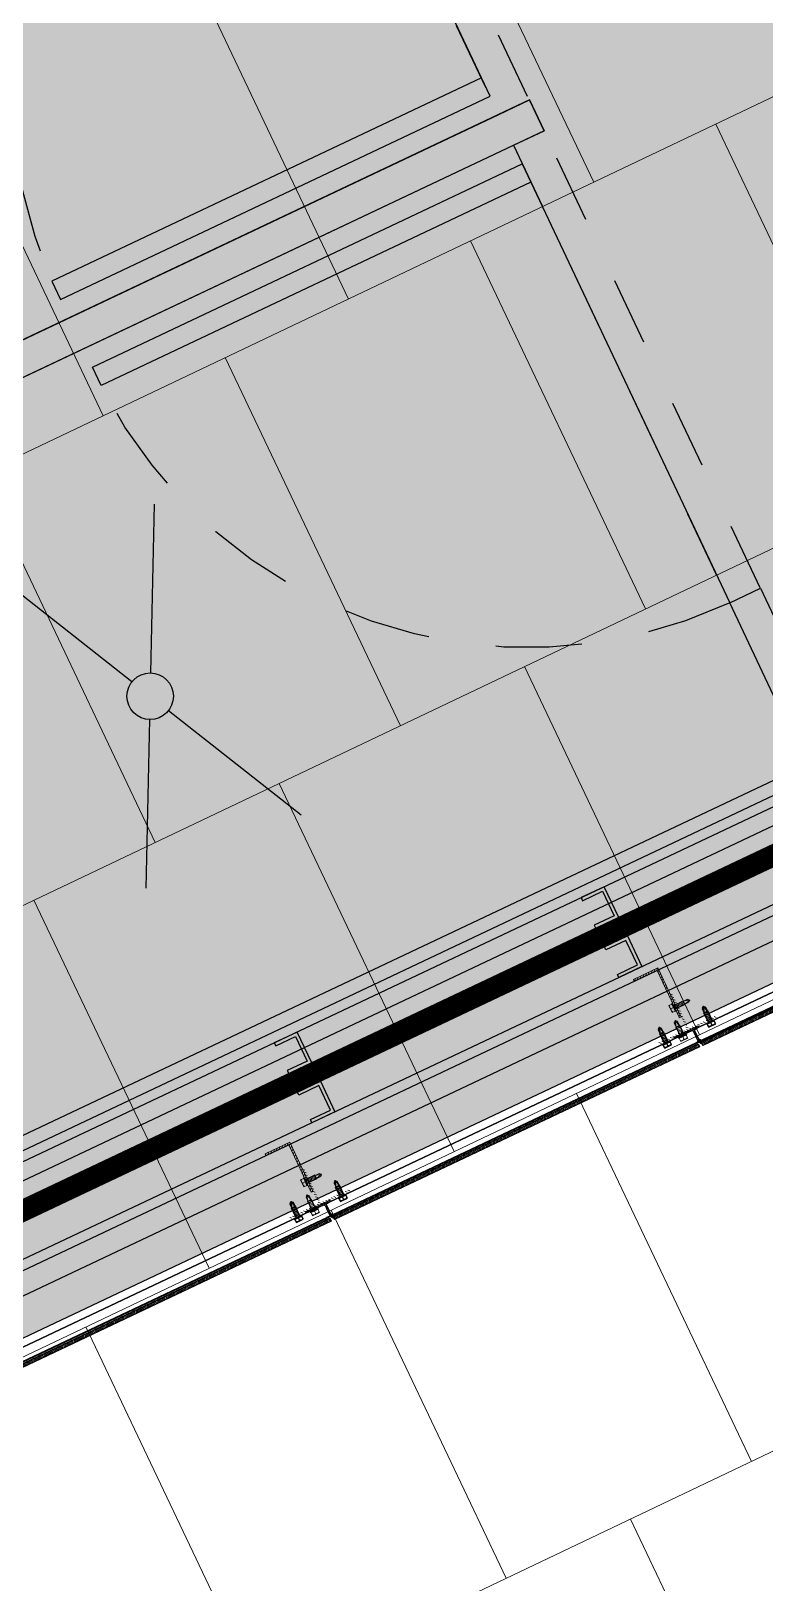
# Model space of a CAD drawing. Header units: metres. Extents: x 678805 to 1359287, y 2747329 to 5497370.
# Drawn here: x 679664.813 to 679665.894, y 2748561.418 to 2748563.702 of the extents above; entities that cross this region are included whole.
import ezdxf

# ---------------------------------------------------------------- set-up
doc = ezdxf.new("R2010")
doc.units = ezdxf.units.M
for name, pattern in [('XREF_MON_BUILDINGS$0$DASHED2', [9.524999999999999, 6.35, -3.175]), ('XREF_MON_BUILDINGS$0$Hidden', [0.004, 0.002, -0.002]), ('XREF_MON_BUILDINGS$0$RAYITAS500', [0.2, 0.1, -0.1])]:
    doc.linetypes.add(name, pattern=pattern)
for name, color, linetype in [('00_XREF_MON_HSC_PAVEMENT', 7, 'Continuous'), ('00_XREF_TWQ_BUILDINGS', 7, 'Continuous'), ('XREF_MON_BUILDINGS$0$00-Modulos DEFINIDOS', 7, 'Continuous'), ('XREF_MON_BUILDINGS$0$00-Modulos ROOFS', 2, 'Continuous'), ('XREF_MON_BUILDINGS$0$02-L-01_Structure t2', 7, 'Continuous'), ('XREF_MON_BUILDINGS$0$02-L-01_Struture aux', 4, 'Continuous'), ('XREF_MON_BUILDINGS$0$02-L-06_Doors & Windows', 6, 'Continuous'), ('XREF_MON_BUILDINGS$0$02-L-Insulation', 252, 'Continuous'), ('XREF_MON_BUILDINGS$0$02-L-INT Panel', 5, 'Continuous'), ('XREF_MON_BUILDINGS$0$02-L-panel', 5, 'Continuous'), ('XREF_MON_BUILDINGS$0$02-L-panel lines', 7, 'Continuous'), ('XREF_MON_BUILDINGS$0$02-L-Projection 2', 8, 'Continuous')]:
    doc.layers.add(name, color=color, linetype=linetype)
doc.layers.add('XREF_MON_BUILDINGS$0$0-WIPEOUTS', color=7, linetype='Continuous', true_color=0xffffff)
doc.layers.add('XREF_MON_BUILDINGS$0$02-L-06_Walls HATCH 01', color=9, linetype='Continuous', true_color=0x808080)
doc.layers.add('XREF_MON_BUILDINGS$0$00-AUX STRUCTURE', color=3, linetype='Continuous', plot=False)
for name, color, linetype, lineweight in [('XREF_MON_BUILDINGS$0$02-H-251', 251, 'Continuous', 0), ('XREF_MON_BUILDINGS$0$02-H-254', 254, 'Continuous', 0), ('XREF_MON_BUILDINGS$0$02-L-01_Structure L', 7, 'Continuous', 5), ('XREF_MON_BUILDINGS$0$02-L-01_Structure T', 8, 'Continuous', 5)]:
    doc.layers.add(name, color=color, linetype=linetype, lineweight=lineweight)
for name, color, linetype, lineweight, true_color in [('XREF_MON_BUILDINGS$0$02-KH-01 Water_Toilets', 7, 'Continuous', 30, 0x3877ff), ('XREF_MON_HSC_PAVEMENT$0$02-L-Joints-Paviment_07_Precast Concrete Blocks 60X40', 7, 'Continuous', 5, 0x999999), ('XREF_MON_HSC_PAVEMENT$0$03-TR-Pavement_07_Precast Concrete Blocks 60X40', 7, 'Continuous', 5, 0x999999)]:
    doc.layers.add(name, color=color, linetype=linetype, lineweight=lineweight, true_color=true_color)
doc.layers.get('XREF_MON_BUILDINGS$0$02-KH-01 Water_Toilets').off()
doc.linetypes.add('XREF_MON_BUILDINGS$0$BATTING', pattern='A,0.0001,-0.1,[134,ltypeshp.shx,S=0.1,R=0,X=-0.1,Y=0],-0.2,[134,ltypeshp.shx,S=0.1,R=180,X=0.1,Y=0],-0.1', length=0.4001)

# ---------------------------------------------------------------- blocks, each defined once
blk = doc.blocks.new('XREF_MON_BUILDINGS$0$modulo kiosco')
at = {"layer": 'XREF_MON_BUILDINGS$0$0-WIPEOUTS', "true_color": 0xfcfcfc}
h = blk.add_hatch(color=7, dxfattribs=at)
h.dxf.hatch_style = 1
h.paths.add_polyline_path([(119.6986085139215, -61.62058441969566), (119.6986085125245, -56.82058442011476), (124.4986085132696, -56.82058442058042), (124.4986085123383, -61.62058442132547)])
at = {"layer": 'XREF_MON_BUILDINGS$0$00-Modulos ROOFS', "lineweight": 0}
blk.add_lwpolyline([(119.6986085139215, -61.62058441969566), (119.6986085125245, -56.82058442011476), (124.4986085132696, -56.82058442058042), (124.4986085123383, -61.62058442132547)], close=True, dxfattribs=at)
at = {"layer": 'XREF_MON_BUILDINGS$0$00-Modulos ROOFS'}
blk.add_lwpolyline([(124.4986085137352, -57.12058442062698), (124.4986085132696, -56.82058442058042), (124.1986085125245, -56.82058442151174), (119.9986085128039, -56.82058442034759), (119.6986085125245, -56.82058442011476), (119.6986085125245, -57.12058442085981), (119.6986085134558, -61.32058442058042), (119.6986085139215, -61.62058441969566), (119.9986085128039, -61.62058442062698), (124.1986085125245, -61.62058442109264), (124.4986085123383, -61.62058442132547), (124.4986085128039, -61.32058442081325)], close=True, dxfattribs=at)
blk = doc.blocks.new('XREF_MON_BUILDINGS$0$AUTORROSCANTE')
at = {"layer": 'XREF_MON_BUILDINGS$0$02-L-01_Structure t2', "color": 0}
for p, q in [((-31.20000000000002, 5.629165124598842), (-26.19999999999959, 5.62916512459816)), ((-31.19999999999999, -3.410605131648481e-13), (-26.19999999999976, 0)), ((-2.365309734828713, 2.5), (-25, 2.5)), ((0, 0), (-8.999999999999972, 2.5)), ((0, 0), (-3.600692283157343, -1.09366380576239)), ((0, 0), (-2.365309734828713, 2.5)), ((0, 0), (-2.365309734828713, -2.5)), ((-31.20000000000002, -5.629165124598899), (-26.19999999999948, -5.629165124599581)), ((-2.365309734828713, -2.5), (-25, -2.5)), ((-3.600692283157343, -1.09366380576239), (-2.365309734828713, -2.5))]:
    blk.add_line(p, q, dxfattribs=at)
at = {"layer": 'XREF_MON_BUILDINGS$0$02-L-01_Structure t2', "color": 253}
for p, q in [((-25, 3.149999999999977), (-8.999999999999943, 3.150000000000034)), ((-23.47427264461649, -3.14999999999992), (-25, 2.662522019210144)), ((-21.40651940967126, -3.14999999999992), (-23.06020473028568, 3.149999999999864)), ((-19.338766174726, -3.14999999999992), (-20.99245149534045, 3.14999999999992)), ((-17.27101293978083, -3.14999999999992), (-18.92469826039516, 3.150000000000034)), ((-15.20325970483566, -3.14999999999992), (-16.85694502544993, 3.150000000000034)), ((-13.1355064698904, -3.14999999999992), (-14.78919179050473, 3.149999999999977)), ((-11.06775323494514, -3.14999999999992), (-12.72143855555953, 3.149999999999977)), ((-9, -3.14999999999992), (-10.65368532061433, 3.150000000000034)), ((-9, -3.14999999999992), (-8.999999999999972, 3.150000000000034)), ((-25, -3.149999999999977), (-9, -3.149999999999977)), ((-3.600692283157343, -1.09366380576239), (-9, -2.5))]:
    blk.add_line(p, q, dxfattribs=at)
at = {"layer": 'XREF_MON_BUILDINGS$0$02-L-01_Structure t2', "color": 0}
for points in [[(-31.20000000000002, 5.629165124598842), (-26.19999999999996, 5.629165124598842), (-26.19999999999996, -5.629165124599581), (-31.20000000000002, -5.629165124599581)], [(-26.19999999999951, 6.5), (-25, 6.5), (-25, -6.500000000000057), (-26.19999999999951, -6.500000000000057)]]:
    blk.add_lwpolyline(points, close=True, dxfattribs=at)
for centre, start, end in [((-26.98608579049073, 2.367525475711773), 129.2840388374925, 214.1828116507075), ((-26.98608579049073, -2.366719793068796), 145.8304296466695, 230.7332658614822)]:
    blk.add_arc(centre, 4.213914209509284, start, end, dxfattribs=at)
blk = doc.blocks.new('XREF_MON_BUILDINGS$0$ULMA_Montante VV')
at = {"layer": 'XREF_MON_BUILDINGS$0$02-H-251', "ltscale": 125}
h = blk.add_hatch(dxfattribs=at)
h.set_pattern_fill('ANSI31', color=256, scale=0.001, angle=450, style=0)
h.set_pattern_definition([(134.9999999999999, (-0.05125000000043656, -0.00250000000005457), (-0.002245064030267289, -0.002245064030267287), [])])
edge = h.paths.add_edge_path()
edge.add_line((-0.05095000000073924, -0.00250000000005457), (0.04844999999841093, -0.00250000000005457))
edge.add_arc((0.04844999999841093, -0.002200000000129876), 0.0003, 270, 360)
edge.add_line((0.04874999999992724, -0.002200000000129876), (0.04874999999992724, -0.0003000000001520675))
edge.add_arc((0.04844999999841093, -0.0003000000001520675), 0.0003, 0, 90)
edge.add_line((0.04844999999841093, 0), (0, 0))
edge.add_line((0, 0), (0, 0.05719999999996617))
edge.add_arc((-0.0003000000015163096, 0.05719999999996617), 0.0003, 0, 90)
edge.add_line((-0.0003000000015163096, 0.05749999999989086), (-0.002200000000811997, 0.05749999999989086))
edge.add_arc((-0.002200000000811997, 0.05719999999996617), 0.0003, 90, 180)
edge.add_line((-0.002500000000509317, 0.05719999999996617), (-0.002500000000509317, 0))
edge.add_line((-0.002500000000509317, 0), (-0.05095000000073924, 0))
edge.add_arc((-0.05095000000073924, -0.0003000000001520675), 0.0003, 90, 180)
edge.add_line((-0.05125000000043656, -0.0003000000001520675), (-0.05125000000043656, -0.002200000000129876))
edge.add_arc((-0.05095000000073924, -0.002200000000129876), 0.0003, 180, 270)
blk = doc.blocks.new('XREF_MON_BUILDINGS$0$ULMA_Autotaladrante')
at = {"layer": 'XREF_MON_BUILDINGS$0$02-L-01_Structure T', "color": 252}
for p, q in [((-0.02500000000509317, 2.273736754432321e-13), (-0.02263469026956955, 0.00250000000005457)), ((-0.02500000000509317, 2.273736754432321e-13), (-0.01600000000325963, 0.00250000000005457)), ((-0.02500000000509317, 2.273736754432321e-13), (-0.02263469026956955, -0.002499999999599822)), ((-0.02500000000509317, 2.273736754432321e-13), (-0.02139930772136722, -0.001093663805477263)), ((-0.02263469026956955, 0.00250000000005457), (0, 0.00250000000005457)), ((0, 0.003150000000232467), (-0.01600000000325963, 0.003150000000232467)), ((-0.01600000000325963, -0.003149999999777719), (-0.01600000000325963, 0.003150000000232467)), ((-0.01600000000325963, -0.003149999999777719), (-0.01434631468237058, 0.003150000000232467)), ((-0.01393224676803584, -0.003149999999777719), (-0.01227856144714679, 0.003150000000232467)), ((-0.0118644935323573, -0.003149999999777719), (-0.01021080821146825, 0.003150000000232467)), ((-0.00979674029713351, -0.003149999999777719), (-0.008143054976244457, 0.003150000000232467)), ((-0.00772898706190972, -0.003149999999777719), (-0.006075301741020667, 0.003150000000232467)), ((-0.005661233826231182, -0.003149999999777719), (-0.004007548505342129, 0.003150000000232467)), ((-0.003593480591007392, -0.003149999999777719), (-0.001939795270118339, 0.003150000000232467)), ((-0.001525727355783602, -0.003149999999777719), (0, 0.002662522019363678)), ((0.006200000001172157, 0.005629165124673818), (0.001200000000153523, 0.005629165124673818)), ((0.006200000001172157, 2.273736754432321e-13), (0.001200000000153523, 2.273736754432321e-13)), ((-0.02139930772136722, -0.001093663805477263), (-0.02263469026956955, -0.002499999999599822)), ((-0.02263469026956955, -0.002499999999599822), (0, -0.002499999999599822)), ((-0.02139930772136722, -0.001093663805477263), (-0.01600000000325963, -0.002499999999599822)), ((0, -0.003149999999777719), (-0.01600000000325963, -0.003149999999777719)), ((0.006200000001172157, -0.005629165124219071), (0.001200000000153523, -0.005629165124219071))]:
    blk.add_line(p, q, dxfattribs=at)
for points in [[(0.001200000000153523, 0.006499999999959982), (0, 0.006499999999959982), (0, -0.006499999999732609), (0.001200000000153523, -0.006499999999732609)], [(0.006200000001172157, 0.005629165124673818), (0.001200000000153523, 0.005629165124673818), (0.001200000000153523, -0.005629165124219071), (0.006200000001172157, -0.005629165124219071)]]:
    blk.add_lwpolyline(points, close=True, dxfattribs=at)
for centre, start, end in [((0.001986085791031655, 0.002367525475847287), 325.8171883654993, 50.71596115511253), ((0.001986085791031655, -0.002366719792689764), 309.2667341381091, 34.16957033823044)]:
    blk.add_arc(centre, 0.004213914210367771, start, end, dxfattribs=at)
blk = doc.blocks.new('XREF_MON_BUILDINGS$0$ULMA_Escuadra40x80_Seccion')
at = {"layer": 'XREF_MON_BUILDINGS$0$02-H-251', "ltscale": 125}
h = blk.add_hatch(dxfattribs=at)
h.set_pattern_fill('ANSI31', color=256, scale=0.001, angle=360, style=0)
h.set_pattern_definition([(45, (0, 0), (-0.002245064030267288, 0.002245064030267289), [])])
h.paths.add_polyline_path([(0, 0.0799999999994725), (0.002999999989697244, 0.0799999999994725), (0.002999999989697244, 0.002999999999701686), (0.03999999999359716, 0.002999999999701686), (0.03999999999359716, 0), (0, 0)])
at = {"layer": 'XREF_MON_BUILDINGS$0$02-L-01_Structure L', "linetype": 'Continuous'}
blk.add_lwpolyline([(0, 0.0799999999994725), (0.002999999989697244, 0.0799999999994725), (0.002999999989697244, 0.002999999999701686), (0.03999999999359716, 0.002999999999701686), (0.03999999999359716, 0), (0, 0)], close=True, dxfattribs=at)
blk = doc.blocks.new('XREF_MON_BUILDINGS$0$Door 70cm')
at = {"layer": 'XREF_MON_BUILDINGS$0$02-L-06_Doors & Windows', "linetype": 'Continuous'}
blk.add_lwpolyline([(-150.6701453510832, -157.4291121601533), (-150.6701453510832, -158.1291121601533), (-150.6401453510832, -158.1291121601533), (-150.6401453510832, -157.4291121601533), (-150.6701453510832, -157.4291121601533)], dxfattribs=at)
at = {"layer": 'XREF_MON_BUILDINGS$0$02-L-06_Doors & Windows', "color": 8, "linetype": 'Continuous'}
blk.add_lwpolyline([(-150.6401453510832, -158.1291121601533), (-149.9551453510832, -158.1291121601533)], dxfattribs=at)
at = {"layer": 'XREF_MON_BUILDINGS$0$02-L-Projection 2', "linetype": 'XREF_MON_BUILDINGS$0$DASHED2', "ltscale": 0.02}
blk.add_arc((-150.6595386816637, -158.1333921167722), 0.7044063331592858, 0.3481299756714386, 88.42236453440704, dxfattribs=at)
blk = doc.blocks.new('XREF_MON_BUILDINGS$0$desague')
at = {"linetype": 'Continuous'}
for p, q in [((-0.04090263425324991, 0.02045131712662318), (-0.3371916059736151, 0.1685958029868022)), ((0.04090263425324991, 0.02045131712662318), (0.3371916059736151, 0.1685958029868022)), ((-0.04090263425324991, -0.02045131712662318), (-0.3371916059736151, -0.1685958029868022)), ((0.04090263425324991, -0.02045131712662318), (0.3371916059736151, -0.1685958029868022))]:
    blk.add_line(p, q, dxfattribs=at)
blk.add_circle((0, 0), 0.04573053532453741, dxfattribs=at)
blk = doc.blocks.new('XREF_MON_BUILDINGS$0$A$C56BF4A3E')
at = {"layer": 'XREF_MON_BUILDINGS$0$02-H-251', "linetype": 'XREF_MON_BUILDINGS$0$Hidden', "ltscale": 125}
h = blk.add_hatch(dxfattribs=at)
h.set_pattern_fill('ANSI31', color=256, scale=0.001, angle=630, style=0)
h.set_pattern_definition([(315, (-170.3341458271663, 259.2731520046166), (0.002245064030267289, 0.002245064030267287), [])])
edge = h.paths.add_edge_path()
edge.add_line((0.02689361729923334, 3.635161503146023), (0.02689361729923334, 3.63316150314607))
edge.add_line((0.02689361729923334, 3.63316150314607), (0.02664820677679458, 3.626290008513919))
edge.add_line((0.02664820677679458, 3.626290008513919), (0.02570412332849159, 3.625411175494932))
edge.add_arc((0.02590853129046522, 3.62519159092129), 0.0003, 132.95, 222.9500000000114)
edge.add_line((0.02568894671682287, 3.624987182959089), (0.0265679533653973, 3.624042912990248))
edge.add_line((0.0265679533653973, 3.624042912990248), (0.02650544198828797, 3.622292594454834))
edge.add_line((0.02650544198828797, 3.622292594454834), (0.02556131984189491, 3.621413725412353))
edge.add_arc((0.02576572780477804, 3.621194140838483), 0.0003, 132.9500000000149, 222.9500000000114)
edge.add_line((0.02554614323113569, 3.620989732876282), (0.02642518590843324, 3.620045424202985))
edge.add_line((0.02642518590843324, 3.620045424202985), (0.02596249647509907, 3.60709012008509))
edge.add_arc((0.02396377076680878, 3.607161503146003), 0.002, 270, 357.95459151111373, ccw=False)
edge.add_line((0.02396377076680878, 3.60516150314605), (0.01723441628697842, 3.60516150314605))
edge.add_line((0.01723441628697842, 3.60516150314605), (0.00789361729900051, 3.60516150314605))
edge.add_line((0.00789361729900051, 3.60516150314605), (0.00789361729900051, 3.610311503146008))
edge.add_line((0.00789361729900051, 3.610311503146008), (0.006893617298796784, 3.610311503146008))
edge.add_line((0.006893617298796784, 3.610311503146008), (0.006893617298796784, 3.604994109303547))
edge.add_arc((0.006593617299099463, 3.604994109303547), 0.0003, -60.00000000000432, 0, ccw=False)
edge.add_line((0.006743617298948124, 3.604734301682342), (0.003863232541757355, 3.603071310767277))
edge.add_arc((0.004013232541606016, 3.602811503146071), 0.0003, 120.0000000000145, 299.9999999999957)
edge.add_line((0.004163232541454676, 3.602551695524866), (0.006443617299250803, 3.603868276278703))
edge.add_arc((0.006593617299099463, 3.603608468657498), 0.0003, 0, 119.99999999999571, ccw=False)
edge.add_line((0.006893617298796784, 3.603608468657498), (0.006893617298796784, 3.595861503146111))
edge.add_line((0.006893617298796784, 3.595861503146111), (0.00789361729900051, 3.595861503146111))
edge.add_line((0.00789361729900051, 3.595861503146111), (0.00789361729900051, 3.601861503145969))
edge.add_line((0.00789361729900051, 3.601861503145969), (0.009643617299357032, 3.601861503145969))
edge.add_arc((0.009643617299357032, 3.60211150314602), 0.0002500000000000272, 270, 450)
edge.add_line((0.009643617299357032, 3.602361503146071), (0.00789361729900051, 3.602361503146071))
edge.add_line((0.00789361729900051, 3.602361503146071), (0.00789361729900051, 3.603361503146047))
edge.add_line((0.00789361729900051, 3.603361503146047), (0.02413804014073762, 3.603361503146047))
edge.add_arc((0.02413804014073762, 3.601361503146094), 0.002, 7.447416850197897, 90, ccw=False)
edge.add_line((0.02612116860879254, 3.601620735625588), (0.02689361729923334, 3.595711503146035))
edge.add_line((0.02689361729923334, 3.595711503146035), (0.02869361729923625, 3.595711503146035))
edge.add_line((0.02869361729923625, 3.595711503146035), (0.02869361729923625, 3.635161503146023))
edge.add_line((0.02869361729923625, 3.635161503146023), (0.02689361729923334, 3.635161503146023))
h = blk.add_hatch(dxfattribs=at)
h.set_pattern_fill('ANSI31', color=256, scale=0.001, angle=630, style=0)
h.set_pattern_definition([(315, (-170.3341458271663, 258.6731520046166), (0.002245064030267289, 0.002245064030267287), [])])
edge = h.paths.add_edge_path()
edge.add_line((0.02689361729923334, 3.035161503146021), (0.02689361729923334, 3.033161503146069))
edge.add_line((0.02689361729923334, 3.033161503146069), (0.02664820677679458, 3.026290008513918))
edge.add_line((0.02664820677679458, 3.026290008513918), (0.02570412332849159, 3.025411175494931))
edge.add_arc((0.02590853129046522, 3.025191590921288), 0.0003, 132.95, 222.9500000000114)
edge.add_line((0.02568894671682287, 3.024987182959087), (0.0265679533653973, 3.024042912990247))
edge.add_line((0.0265679533653973, 3.024042912990247), (0.02650544198828797, 3.022292594454832))
edge.add_line((0.02650544198828797, 3.022292594454832), (0.02556131984189491, 3.021413725412351))
edge.add_arc((0.02576572780477804, 3.021194140838482), 0.0003, 132.9500000000149, 222.9500000000114)
edge.add_line((0.02554614323113569, 3.020989732876281), (0.02642518590843324, 3.020045424202983))
edge.add_line((0.02642518590843324, 3.020045424202983), (0.02596249647509907, 3.007090120085088))
edge.add_arc((0.02396377076680878, 3.007161503146001), 0.002, 270, 357.95459151111373, ccw=False)
edge.add_line((0.02396377076680878, 3.005161503146049), (0.01723441628697842, 3.005161503146049))
edge.add_line((0.01723441628697842, 3.005161503146049), (0.00789361729900051, 3.005161503146049))
edge.add_line((0.00789361729900051, 3.005161503146049), (0.00789361729900051, 3.010311503146006))
edge.add_line((0.00789361729900051, 3.010311503146006), (0.006893617298796784, 3.010311503146006))
edge.add_line((0.006893617298796784, 3.010311503146006), (0.006893617298796784, 3.004994109303546))
edge.add_arc((0.006593617299099463, 3.004994109303546), 0.0003, -60.00000000000432, 0, ccw=False)
edge.add_line((0.006743617298948124, 3.00473430168234), (0.003863232541757355, 3.003071310767275))
edge.add_arc((0.004013232541606016, 3.00281150314607), 0.0003, 120.0000000000145, 299.9999999999957)
edge.add_line((0.004163232541454676, 3.002551695524865), (0.006443617299250803, 3.003868276278702))
edge.add_arc((0.006593617299099463, 3.003608468657497), 0.0003, 0, 119.99999999999571, ccw=False)
edge.add_line((0.006893617298796784, 3.003608468657497), (0.006893617298796784, 2.995861503146109))
edge.add_line((0.006893617298796784, 2.995861503146109), (0.00789361729900051, 2.995861503146109))
edge.add_line((0.00789361729900051, 2.995861503146109), (0.00789361729900051, 3.001861503145967))
edge.add_line((0.00789361729900051, 3.001861503145967), (0.009643617299357032, 3.001861503145967))
edge.add_arc((0.009643617299357032, 3.002111503146018), 0.0002500000000000272, 270, 450)
edge.add_line((0.009643617299357032, 3.002361503146069), (0.00789361729900051, 3.002361503146069))
edge.add_line((0.00789361729900051, 3.002361503146069), (0.00789361729900051, 3.003361503146046))
edge.add_line((0.00789361729900051, 3.003361503146046), (0.02413804014073762, 3.003361503146046))
edge.add_arc((0.02413804014073762, 3.001361503146093), 0.002, 7.447416850197897, 90, ccw=False)
edge.add_line((0.02612116860879254, 3.001620735625586), (0.02689361729923334, 2.995711503146033))
edge.add_line((0.02689361729923334, 2.995711503146033), (0.02869361729923625, 2.995711503146033))
edge.add_line((0.02869361729923625, 2.995711503146033), (0.02869361729923625, 3.035161503146021))
edge.add_line((0.02869361729923625, 3.035161503146021), (0.02689361729923334, 3.035161503146021))
at = {"layer": 'XREF_MON_BUILDINGS$0$02-H-254', "ltscale": 125}
h = blk.add_hatch(dxfattribs=at)
h.set_pattern_fill('ANSI31', color=256, scale=0.0005, angle=270, style=0)
h.set_pattern_definition([(315, (-170.2068422778523, 260.0159102191523), (0.001122532015133644, 0.001122532015133644), [])])
h.paths.add_polyline_path([(8.671240566471283e-05, 4.217004032191085), (3.552713678800501e-15, 3.606792039670761), (0.00493218816605534, 3.606792039670761), (0.005017172433753103, 4.217004032191085)])
h = blk.add_hatch(dxfattribs=at)
h.set_pattern_fill('ANSI31', color=256, scale=0.0005, angle=270, style=0)
h.set_pattern_definition([(315, (-170.2068422778523, 259.4159102191522), (0.001122532015133644, 0.001122532015133644), [])])
h.paths.add_polyline_path([(3.552713678800501e-15, 3.601661503126497), (3.552713678800501e-15, 3.006792039670763), (0.00493218816605534, 3.006792039670763), (0.00493046002808839, 3.601661503126497)])
h = blk.add_hatch(dxfattribs=at)
h.set_pattern_fill('ANSI31', color=256, scale=0.0005, angle=270, style=0)
h.set_pattern_definition([(315, (-170.2068422778523, 258.8159102191522), (0.001122532015133644, 0.001122532015133644), [])])
h.paths.add_polyline_path([(3.552713678800501e-15, 3.001661503126499), (3.552713678800501e-15, 2.406792039670762), (0.00493218816605534, 2.406792039670762), (0.00493046002808839, 3.001661503126499)])
at = {"layer": 'XREF_MON_BUILDINGS$0$02-L-06_Walls HATCH 01', "linetype": 'Continuous'}
h = blk.add_hatch(color=256, dxfattribs=at)
h.dxf.hatch_style = 1
h.paths.add_polyline_path([(1.366862198337767, 4.508097383963928), (1.316862198403978, 4.508097383963928), (1.316881947270641, 2.687228915221262), (1.316851940939266, 2.687202552530557), (1.316833487194438, 2.637153174536003), (1.316902999208551, 2.637179537582178), (1.366881947060239, 2.637130482305714)])
h = blk.add_hatch(color=256, dxfattribs=at)
h.dxf.hatch_style = 1
h.paths.add_polyline_path([(1.316862198403978, 4.508097383963928), (1.366862198337767, 4.508097383963928), (1.366842449471104, 2.687228915221262), (1.366872455799845, 2.687202802122464), (1.366890909544672, 2.637153424127909), (1.366821397533194, 2.637179537582178), (1.316842449681506, 2.637130482305714)])
h = blk.add_hatch(color=256, dxfattribs=at)
h.dxf.hatch_style = 1
h.paths.add_polyline_path([(0.5718232247678738, 2.637229664513548), (0.5718232247678738, 2.687286286971123), (0.3080973839600993, 2.687286286971123), (0.3080973839600496, 2.637229664513548)])
at = {"layer": 'XREF_MON_BUILDINGS$0$00-AUX STRUCTURE', "linetype": 'Continuous', "const_width": 0.03}
blk.add_lwpolyline([(0.2080973839596005, 4.528097383958418), (0.2080973839596005, 0.2880973839590517)], dxfattribs=at)
at = {"layer": 'XREF_MON_BUILDINGS$0$02-L-01_Struture aux'}
for p, q in [((0.02674228569560455, 0.03664791403846124), (0.02674228568124093, 4.782712843940047)), ((0.02683148526692847, 4.782712843939983), (0.02683148526695689, 0.03664791403853229))]:
    blk.add_line(p, q, dxfattribs=at)
at = {"layer": 'XREF_MON_BUILDINGS$0$02-L-01_Struture aux', "linetype": 'Continuous'}
for p, q in [((0.1930973839564736, 0.2880973839502801), (0.1930973839564736, 4.528097383950275)), ((0.2230973839558779, 0.2880973839502801), (0.2230973839558779, 4.528097383950275))]:
    blk.add_line(p, q, dxfattribs=at)
at = {"layer": 'XREF_MON_BUILDINGS$0$02-L-01_Struture aux', "linetype": 'XREF_MON_BUILDINGS$0$Hidden'}
for p, q in [((0.02664820677679458, 3.626290008513919), (0.02689361729923334, 3.63316150314607)), ((0.02689361729923334, 3.635161503146023), (0.02689361729923334, 3.63316150314607)), ((0.02869361729923625, 3.635161503146023), (0.02689361729923334, 3.635161503146023)), ((0.02689361729923334, 3.633911503145995), (0.02689361729923334, 3.63316150314607)), ((0.02869361729923625, 3.635161503146023), (0.02869361729923625, 3.595711503146035)), ((0.00789361729900051, 3.610311503146008), (0.006893617298796784, 3.610311503146008)), ((0.006893617298796784, 3.610311503146008), (0.006893617298796784, 3.604994109303547)), ((0.00789361729900051, 3.610311503146008), (0.00789361729900051, 3.60516150314605)), ((0.02554614323113569, 3.620989732876282), (0.02642518590843324, 3.620045424202985)), ((0.02556131984189491, 3.621413725412353), (0.02650544198828797, 3.622292594454834)), ((0.02568894671682287, 3.624987182959089), (0.0265679533653973, 3.624042912990248)), ((0.02570412332849159, 3.625411175494932), (0.02664820677679458, 3.626290008513919)), ((0.02596249647509907, 3.60709012008509), (0.02642518590843324, 3.620045424202985)), ((0.02650544198828797, 3.622292594454834), (0.0265679533653973, 3.624042912990248)), ((0.003863232541757355, 3.603071310767277), (0.006743617298948124, 3.604734301682342)), ((0.004163232541454676, 3.602551695524866), (0.006443617299250803, 3.603868276278703)), ((0.006893617298796784, 3.603608468657498), (0.006893617298796784, 3.595861503146111)), ((0.00789361729900051, 3.595861503146111), (0.006893617298796784, 3.595861503146111)), ((0.01723441628697842, 3.60516150314605), (0.00789361729900051, 3.60516150314605)), ((0.02413804014073762, 3.603361503146047), (0.00789361729900051, 3.603361503146047)), ((0.00789361729900051, 3.603361503146047), (0.00789361729900051, 3.602161503146064)), ((0.009643617299357032, 3.602161503146064), (0.00789361729900051, 3.602161503146064)), ((0.00789361729900051, 3.601661503145962), (0.00789361729900051, 3.595861503146111)), ((0.009643617299357032, 3.601661503146019), (0.00789361729900051, 3.601661503145962)), ((0.02396377076680878, 3.60516150314605), (0.01723441628697842, 3.60516150314605)), ((0.02612116860879254, 3.601620735625588), (0.02689361729923334, 3.595711503146035)), ((0.02869361729923625, 3.595711503146035), (0.02689361729923334, 3.595711503146035)), ((0.02554614323113569, 3.020989732876281), (0.02642518590843324, 3.020045424202983)), ((0.02556131984189491, 3.021413725412351), (0.02650544198828797, 3.022292594454832)), ((0.02568894671682287, 3.024987182959087), (0.0265679533653973, 3.024042912990247)), ((0.02570412332849159, 3.025411175494931), (0.02664820677679458, 3.026290008513918)), ((0.02596249647509907, 3.007090120085088), (0.02642518590843324, 3.020045424202983)), ((0.02650544198828797, 3.022292594454832), (0.0265679533653973, 3.024042912990247)), ((0.02664820677679458, 3.026290008513918), (0.02689361729923334, 3.033161503146069)), ((0.02689361729923334, 3.035161503146021), (0.02689361729923334, 3.033161503146069)), ((0.02869361729923625, 3.035161503146021), (0.02689361729923334, 3.035161503146021)), ((0.02689361729923334, 3.033911503145994), (0.02689361729923334, 3.033161503146069)), ((0.02869361729923625, 3.035161503146021), (0.02869361729923625, 2.995711503146033)), ((0.003863232541757355, 3.003071310767275), (0.006743617298948124, 3.00473430168234)), ((0.004163232541454676, 3.002551695524865), (0.006443617299250803, 3.003868276278702)), ((0.00789361729900051, 3.010311503146006), (0.006893617298796784, 3.010311503146006)), ((0.006893617298796784, 3.010311503146006), (0.006893617298796784, 3.004994109303546)), ((0.006893617298796784, 3.003608468657497), (0.006893617298796784, 2.995861503146109)), ((0.00789361729900051, 2.995861503146109), (0.006893617298796784, 2.995861503146109)), ((0.00789361729900051, 3.010311503146006), (0.00789361729900051, 3.005161503146049)), ((0.01723441628697842, 3.005161503146049), (0.00789361729900051, 3.005161503146049)), ((0.02413804014073762, 3.003361503146046), (0.00789361729900051, 3.003361503146046)), ((0.00789361729900051, 3.003361503146046), (0.00789361729900051, 3.002161503146063)), ((0.009643617299357032, 3.002161503146063), (0.00789361729900051, 3.002161503146063)), ((0.00789361729900051, 3.001661503145961), (0.00789361729900051, 2.995861503146109)), ((0.009643617299357032, 3.001661503146018), (0.00789361729900051, 3.001661503145961)), ((0.02396377076680878, 3.005161503146049), (0.01723441628697842, 3.005161503146049)), ((0.02612116860879254, 3.001620735625586), (0.02689361729923334, 2.995711503146033)), ((0.02869361729923625, 2.995711503146033), (0.02689361729923334, 2.995711503146033))]:
    blk.add_line(p, q, dxfattribs=at)
at = {"layer": 'XREF_MON_BUILDINGS$0$02-L-01_Struture aux'}
for points in [[(0.006936781788517976, 0.03664791402309575), (0.00693677808293458, 4.677795854006774)], [(0.007706929952735919, 4.677795854006774), (0.007706933658319315, 0.03664791402369261)]]:
    blk.add_lwpolyline(points, dxfattribs=at)
at = {"layer": 'XREF_MON_BUILDINGS$0$02-L-01_Struture aux', "linetype": 'Continuous'}
for points in [[(0.1930973839437975, 3.5705635412302), (0.1930973839501355, 3.533097383939122), (0.1430973839501242, 3.533097383939122), (0.1430973839501526, 3.5705635412302), (0.148097383950148, 3.5705635412302), (0.1480973839501196, 3.538097383939146), (0.1880973839492874, 3.538097383939146), (0.188097383943802, 3.570563541237817), (0.1930973839437975, 3.570563541237817)], [(0.2230973839685539, 3.5705635412302), (0.2230973839622159, 3.533097383939122), (0.2730973839622273, 3.533097383939122), (0.2730973839621988, 3.5705635412302), (0.2680973839622034, 3.5705635412302), (0.2680973839622318, 3.538097383939146), (0.228097383963064, 3.538097383939146), (0.2280973839685494, 3.570563541237817), (0.2230973839685539, 3.570563541237817)], [(0.1930973839437975, 3.0705635412302), (0.1930973839501355, 3.033097383939122), (0.1430973839501242, 3.033097383939122), (0.1430973839501526, 3.0705635412302), (0.148097383950148, 3.0705635412302), (0.1480973839501196, 3.038097383939146), (0.1880973839492874, 3.038097383939146), (0.188097383943802, 3.070563541237817), (0.1930973839437975, 3.070563541237817)], [(0.2230973839685539, 3.0705635412302), (0.2230973839622159, 3.033097383939122), (0.2730973839622273, 3.033097383939122), (0.2730973839621988, 3.0705635412302), (0.2680973839622034, 3.0705635412302), (0.2680973839622318, 3.038097383939146), (0.228097383963064, 3.038097383939146), (0.2280973839685494, 3.070563541237817), (0.2230973839685539, 3.070563541237817)]]:
    blk.add_lwpolyline(points, dxfattribs=at)
at = {"layer": 'XREF_MON_BUILDINGS$0$02-L-01_Struture aux', "linetype": 'XREF_MON_BUILDINGS$0$Hidden'}
for centre, radius, start, end in [((0.02576572780477804, 3.621194140838483), 0.0003, 132.9500000717973, 222.9500000060329), ((0.02590853129046522, 3.62519159092129), 0.0003, 132.9499999742432, 222.9500000060329), ((0.004013232541606016, 3.602811503146071), 0.0003, 119.9999999682885, 299.9999999682895), ((0.006593617299099463, 3.603608468657498), 0.0003, 0, 119.9999999682885), ((0.006593617299099463, 3.604994109303547), 0.0003, 299.9999999682895, 0), ((0.009643617299357032, 3.601911503146013), 0.0002500000000000272, 270, 90), ((0.02396377076680878, 3.607161503146003), 0.002, 270, 357.9545915139035), ((0.02413804014073762, 3.601361503146094), 0.002, 7.447416850447857, 90), ((0.02576572780477804, 3.021194140838482), 0.0003, 132.9500000717973, 222.9500000060329), ((0.02590853129046522, 3.025191590921288), 0.0003, 132.9499999742432, 222.9500000060329), ((0.004013232541606016, 3.00281150314607), 0.0003, 119.9999999682885, 299.9999999682895), ((0.006593617299099463, 3.003608468657497), 0.0003, 0, 119.9999999682885), ((0.006593617299099463, 3.004994109303546), 0.0003, 299.9999999682895, 0), ((0.009643617299357032, 3.001911503146012), 0.0002500000000000272, 270, 90), ((0.02396377076680878, 3.007161503146001), 0.002, 270, 357.9545915139035), ((0.02413804014073762, 3.001361503146093), 0.002, 7.447416850447857, 90)]:
    blk.add_arc(centre, radius, start, end, dxfattribs=at)
at = {"layer": 'XREF_MON_BUILDINGS$0$02-L-Insulation', "linetype": 'XREF_MON_BUILDINGS$0$BATTING', "ltscale": 0.08}
blk.add_line((0.09473075020695276, 0.08535283128404814), (0.09473075020695276, 4.721464017711632), dxfattribs=at)
at = {"layer": 'XREF_MON_BUILDINGS$0$02-L-Insulation', "linetype": 'XREF_MON_BUILDINGS$0$BATTING', "ltscale": 0.04}
blk.add_line((0.2480973839625342, 4.518097383959322), (0.2480973839625342, 0.2880973839593679), dxfattribs=at)
at = {"layer": 'XREF_MON_BUILDINGS$0$02-L-INT Panel', "linetype": 'Continuous'}
for p, q in [((0.1280973839582664, 0.1280973839567068), (0.1280973839596022, 4.688097383960759)), ((0.1280973839561632, 0.2880973839587355), (0.1280973839564759, 4.528097383958738)), ((0.1430973839564622, 0.2880973839587355), (0.1430973839564622, 4.528097383958738)), ((0.2730973839583335, 0.2880973839587355), (0.2730973839583335, 4.528097383958738)), ((0.2880973839564724, 0.2880973839587355), (0.2880973839564724, 4.528097383958738)), ((0.308097383956472, 0.3080973839587173), (0.308097383956472, 4.50809738395872))]:
    blk.add_line(p, q, dxfattribs=at)
at = {"layer": 'XREF_MON_BUILDINGS$0$02-L-panel'}
for points in [[(0.00493083957427487, 3.606792039670761), (3.552713678800501e-15, 3.606792039670761), (8.919957132746958e-05, 4.217004032191085), (0.005014685268086794, 4.217004032191085), (0.00493083957427487, 3.606792039670761)], [(0.00493083957427487, 3.006792039670763), (3.552713678800501e-15, 3.006792039670763), (3.552713678800501e-15, 3.601661503126497), (0.004925485696762877, 3.601661503126497), (0.004925485696762877, 3.006792039670763)], [(0.00493083957427487, 2.406792039670762), (3.552713678800501e-15, 2.406792039670762), (3.552713678800501e-15, 3.001661503126499), (0.004925485696762877, 3.001661503126499), (0.00493083957427487, 2.406792039670762)]]:
    blk.add_lwpolyline(points, dxfattribs=at)
at = {"layer": 'XREF_MON_BUILDINGS$0$02-L-panel', "ltscale": 125}
for points in [[(0.004925485696762877, 3.601661503126497), (3.552713678800501e-15, 3.601661503126497)], [(0.004925485696762877, 3.001661503126499), (3.552713678800501e-15, 3.001661503126499)]]:
    blk.add_lwpolyline(points, dxfattribs=at)
at = {"layer": 'XREF_MON_BUILDINGS$0$02-L-panel lines', "linetype": 'XREF_MON_BUILDINGS$0$RAYITAS500'}
for p, q in [((1.316881947270641, 2.687228915221262), (0.5718232247678738, 2.687286286971123)), ((2.11192006934861, 2.687857121562878), (1.366861346845843, 2.687914493312739)), ((0.5725604496309398, 2.637229664513519), (2.111862461076552, 2.638188723407296))]:
    blk.add_line(p, q, dxfattribs=at)
at = {"layer": 'XREF_MON_BUILDINGS$0$02-L-panel lines'}
for points in [[(1.316881947125122, 2.637228931184531), (1.316881947125122, 2.637130482305714), (1.366881947058911, 2.637130482305714), (1.366862198337767, 4.508097383963928), (1.316862198403978, 4.508097383963928), (1.316881947270641, 2.687228915221262), (1.316862468029841, 2.687177855728997), (1.316822960103865, 2.637177871337563), (1.316881947125122, 2.637130159382345)], [(1.366842449616623, 2.637228931184531), (1.366842449616623, 2.637130482305714), (1.316842449682834, 2.637130482305714), (1.316862198403978, 4.508097383963928), (1.366862198337767, 4.508097383963928), (1.366842449471104, 2.687228915221262), (1.366861928709271, 2.687178105320903), (1.366901436635247, 2.63717812092947), (1.366842449616623, 2.637130159382345)]]:
    blk.add_lwpolyline(points, dxfattribs=at)
blk.add_lwpolyline([(0.3080967944914512, 2.637229664513548), (0.3080967944914512, 2.687286286971123), (0.5718232247678738, 2.687286286971123), (0.5718232247678738, 2.637229664513548)], close=True, dxfattribs=at)
at = {"linetype": 'Continuous', "xscale": 0.7500000000000021, "yscale": 0.7500000000000021, "zscale": 0.7500000000000021, "rotation": 180}
blk.add_blockref('XREF_MON_BUILDINGS$0$desague', (0.8124898334189634, 3.517547455748929), dxfattribs=at)
at = {"layer": 'XREF_MON_BUILDINGS$0$02-L-01_Struture aux', "xscale": -0.001000000003841706, "yscale": 0.000999999996565748, "zscale": 0.001, "rotation": 180}
for p in [(0.05152106941340762, 3.648406843041172), (0.05164361720335009, 3.576563796566163), (0.05152106941340762, 3.048406843041171), (0.05164361720335009, 2.976563796566161)]:
    blk.add_blockref('XREF_MON_BUILDINGS$0$AUTORROSCANTE', p, dxfattribs=at)
at = {"layer": 'XREF_MON_BUILDINGS$0$02-L-01_Struture aux'}
for name, p, rotation in [('XREF_MON_BUILDINGS$0$ULMA_Montante VV', (0.03119361729937609, 3.610011131232497), 270), ('XREF_MON_BUILDINGS$0$ULMA_Escuadra40x80_Seccion', (0.1312647056284355, 3.61251113123329), 89.99999999999999), ('XREF_MON_BUILDINGS$0$ULMA_Autotaladrante', (0.02532093643682387, 3.622778821536187), 180.0047410520664), ('XREF_MON_BUILDINGS$0$ULMA_Autotaladrante', (0.06852811013552795, 3.615511131221169), 90.00948210919395), ('XREF_MON_BUILDINGS$0$ULMA_Montante VV', (0.03119361729937609, 3.010011131232496), 270), ('XREF_MON_BUILDINGS$0$ULMA_Escuadra40x80_Seccion', (0.1312647056284355, 3.012511131233289), 89.99999999999999), ('XREF_MON_BUILDINGS$0$ULMA_Autotaladrante', (0.02532093643682387, 3.022778821536185), 180.0047410520664), ('XREF_MON_BUILDINGS$0$ULMA_Autotaladrante', (0.06852811013552795, 3.015511131221167), 90.00948210919395)]:
    blk.add_blockref(name, p, dxfattribs=dict(at, rotation=rotation))
at = {"layer": 'XREF_MON_BUILDINGS$0$02-L-06_Doors & Windows', "linetype": 'Continuous'}
blk.add_blockref('XREF_MON_BUILDINGS$0$Door 70cm', (152.0670267687118, 160.8163984471245), dxfattribs=at)
at = {"layer": 'XREF_MON_BUILDINGS$0$02-L-panel lines', "xscale": -1}
blk.add_blockref('XREF_MON_BUILDINGS$0$Door 70cm', (-149.3833221263153, 160.8163984471245), dxfattribs=at)
blk = doc.blocks.new('XREF_MON_BUILDINGS')
at = {"layer": 'XREF_MON_BUILDINGS$0$02-KH-01 Water_Toilets', "linetype": 'Continuous', "rotation": 25.31616115920808}
blk.add_blockref('XREF_MON_BUILDINGS$0$modulo kiosco', (679529.5898995441, 2748565.984877727), dxfattribs=at)
at = {"layer": 'XREF_MON_BUILDINGS$0$00-Modulos DEFINIDOS', "rotation": 115.3161611891357}
blk.add_blockref('XREF_MON_BUILDINGS$0$A$C56BF4A3E', (679668.5158053937, 2748563.492723278), dxfattribs=at)
blk = doc.blocks.new('XREF_MON_HSC_PAVEMENT')
at = {"layer": 'XREF_MON_HSC_PAVEMENT$0$02-L-Joints-Paviment_07_Precast Concrete Blocks 60X40'}
for points in [[(679665.6417949303, 2748563.479555543), (679665.3839796416, 2748564.021340811)], [(679665.2806047514, 2748563.307678684), (679665.0227894627, 2748563.849463952)], [(679664.9194145725, 2748563.135801824), (679664.6615992838, 2748563.677587092)], [(679666.079457148, 2748563.023336214), (679665.8216424034, 2748563.565121741)], [(679665.7182667964, 2748562.851459717), (679665.4604520518, 2748563.393245244)], [(679665.357076445, 2748562.679583221), (679665.0992617004, 2748563.221368748)], [(679664.9958860935, 2748562.507706725), (679664.7380713489, 2748563.049492252)], [(679665.7977288526, 2748562.224818859), (679665.5399135639, 2748562.766604127)], [(679665.4365386737, 2748562.052942), (679665.178723385, 2748562.594727268)], [(679665.0753484949, 2748561.881065141), (679664.8175332062, 2748562.422850409)], [(679665.8742005462, 2748561.596723397), (679665.6163858016, 2748562.138508924)], [(679665.5130101946, 2748561.424846901), (679665.25519545, 2748561.966632428)], [(679665.1518198432, 2748561.252970404), (679664.8940050986, 2748561.794755931)], [(679665.9536627746, 2748560.970082176), (679665.6958474859, 2748561.511867444)]]:
    blk.add_lwpolyline(points, dxfattribs=at)
at = {"layer": 'XREF_MON_HSC_PAVEMENT$0$03-TR-Pavement_07_Precast Concrete Blocks 60X40'}
for p, q in [((679652.4548313989, 2748557.204374189), (679673.2677305319, 2748567.10845207)), ((679652.7133834984, 2748556.662939542), (679673.5869343919, 2748566.59587932)), ((679652.9719355984, 2748556.121504894), (679673.9061382526, 2748566.08330657)), ((679653.2304876982, 2748555.580070247), (679674.2253421134, 2748565.57073382))]:
    blk.add_line(p, q, dxfattribs=at)

msp = doc.modelspace()

# ---------------------------------------------------------------- block references
at = {"layer": '00_XREF_MON_HSC_PAVEMENT'}
msp.add_blockref('XREF_MON_HSC_PAVEMENT', (0, 0), dxfattribs=at)

# ---------------------------------------------------------------- next in the draw order: block references
at = {"layer": '00_XREF_TWQ_BUILDINGS'}
msp.add_blockref('XREF_MON_BUILDINGS', (0, 0), dxfattribs=at)

# ---------------------------------------------------------------- next in the draw order: block references
msp.add_blockref('XREF_MON_BUILDINGS', (0, 0))

doc.saveas('drawing.dxf')
